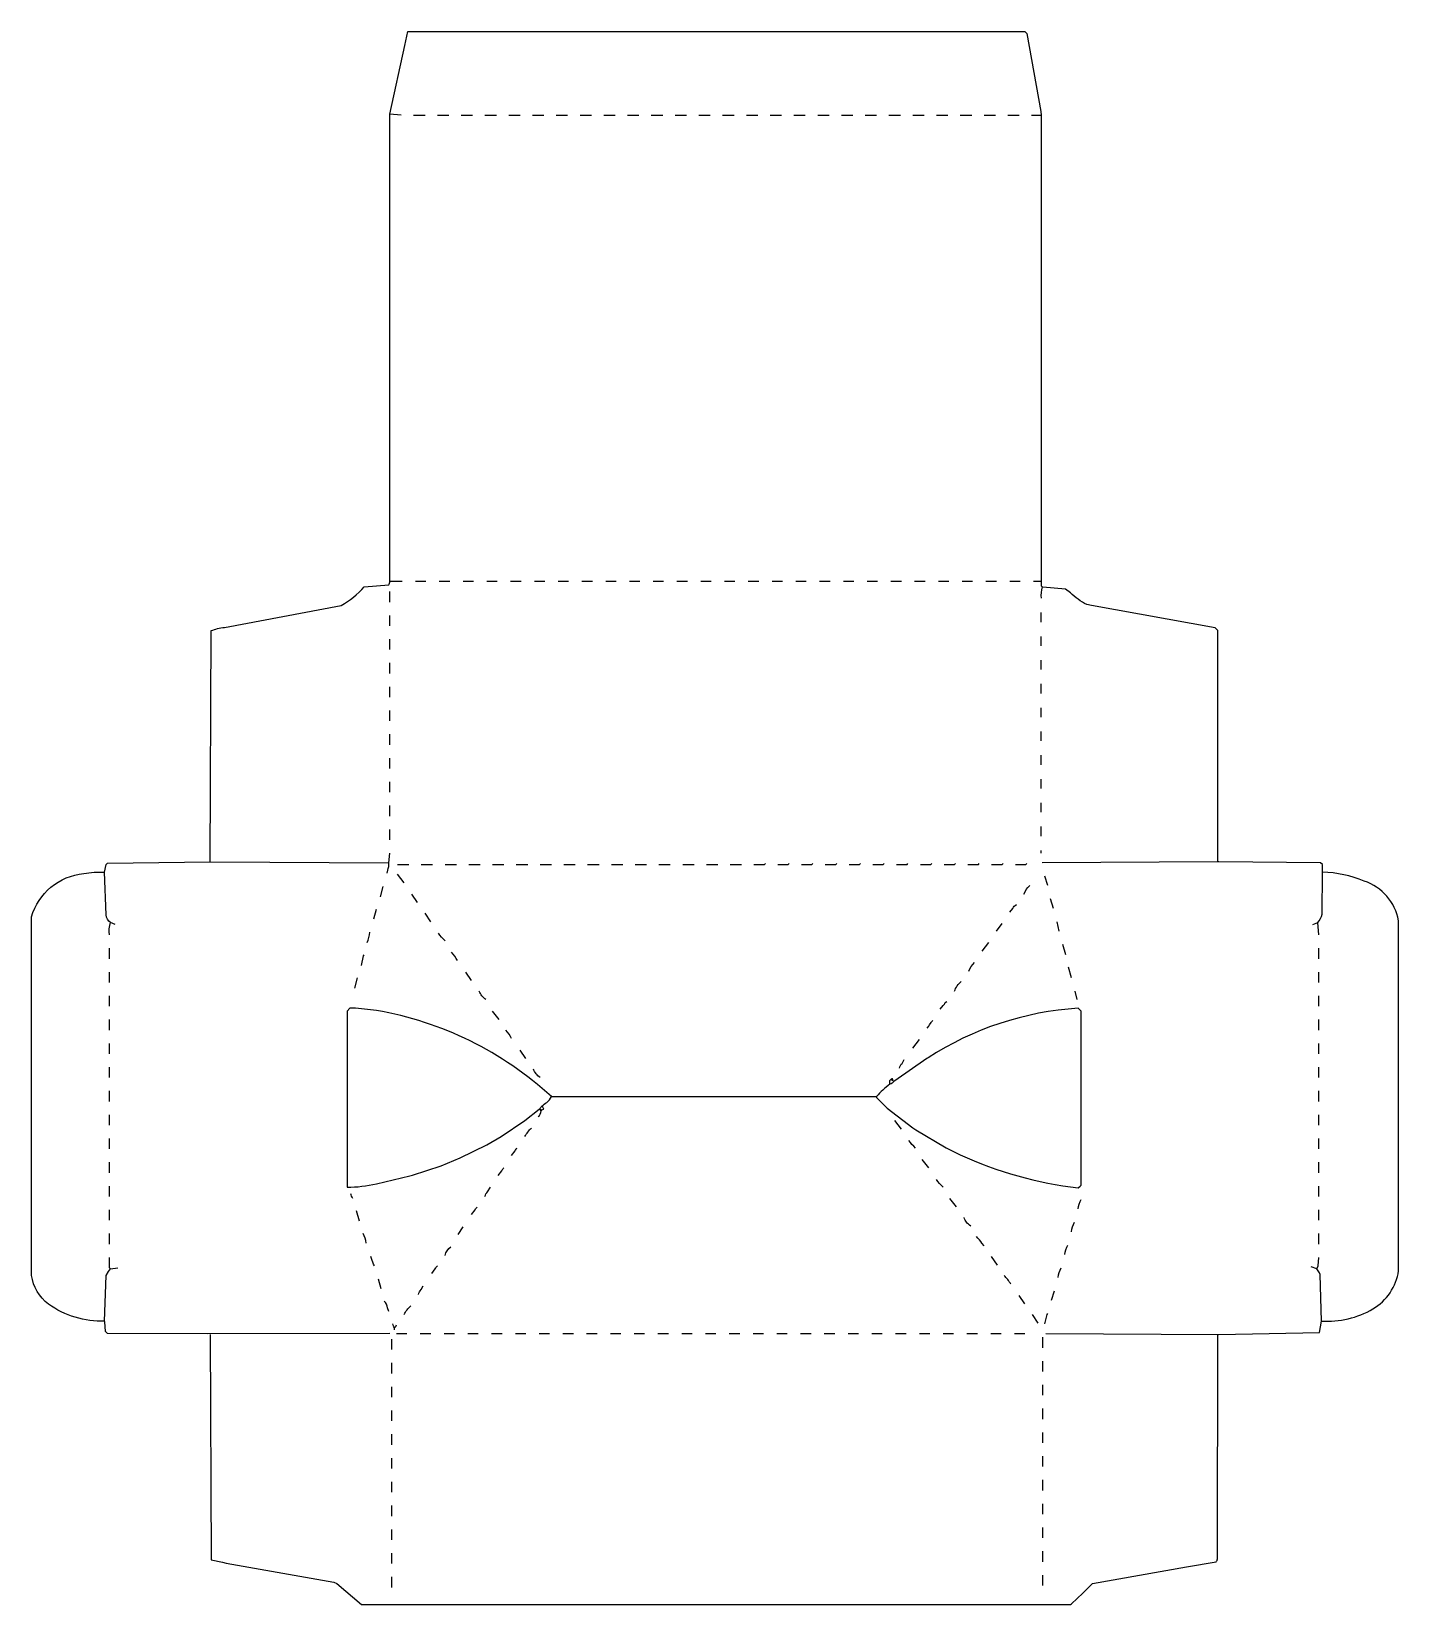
# Model space of a CAD drawing. Extents: x 74 to 1512, y 85 to 1739.
import ezdxf

# ---------------------------------------------------------------- set-up
doc = ezdxf.new("R2010")
doc.units = 0
doc.layers.get('0').update_dxf_attribs({"linetype": 'CONTINUOUS'})

msp = doc.modelspace()

# ---------------------------------------------------------------- linework, layer by layer
at = {"color": 250, "linetype": 'CONTINUOUS'}
for points in [[(262, 866), (263, 1109, -0.067407), (276.923077, 1112.384615), (399.932432, 1135.405405, 0.079318), (424, 1155), (449.920509, 1156.993641, 0.091053), (451, 1161), (451, 1652), (466.647059, 1724.088235), (470, 1739), (1119, 1739), (1121, 1737), (1135.615385, 1654.923077), (1136, 1651), (1136, 1161), (1136, 1156), (1137, 1155, 0.08251), (1136, 1143)], [(1322, 866), (1322, 1109), (1319, 1112), (1188.932432, 1135.594595), (1184.067568, 1136.405405, -0.072045), (1166.82, 1148.76), (1161.804878, 1152.756098), (1137.9, 1154.8), (1137, 1155)], [(162, 800), (157, 802, -0.185498), (152.488648, 810.010859), (151, 855), (152.42, 862.94), (154.004672, 864.504761), (262, 866), (450, 865)], [(448, 854), (448.7, 857.1, 0.10467), (450, 865), (451, 875)], [(1422, 800), (1427, 802, 0.14479), (1431.511352, 811.010859), (1432, 855), (1432, 863), (1430, 865), (1322.9, 865.8), (1322, 866), (1137, 865)], [(151, 383, -0.162258), (91.82, 400.76, -0.183715), (74, 431), (74, 808, -0.307706), (129.067568, 853.594595, -0.064601), (151, 855)], [(1431, 383, 0.145569), (1485.1, 395.8, 0.224408), (1512, 436), (1512, 804, 0.273886), (1475.9, 845.7, 0.090926), (1432, 855)], [(1118, 832, -0.120674), (1124, 841)], [(1103, 813), (1106.2, 816.9, -0.121788), (1110, 821)], [(156, 789, -0.096159), (157, 802)], [(509, 783, -0.079019), (502, 791)], [(522, 762, 0.071762), (516, 771)], [(1060, 751, -0.120674), (1066, 760)], [(552, 721, -0.131542), (545, 730)], [(1045, 730, -0.156564), (1052, 740)], [(621, 619, 0.144036), (436.95122, 709.560976), (415, 712), (409, 712), (406, 709), (406, 524, 0.063134), (436.932432, 527.405405), (472.088235, 535.647059), (474.911765, 536.352941), (504.9, 546.3), (525.1, 554.7), (552.9, 568.2), (568, 577), (593, 594), (608.1, 605.8), (609, 606, -0.212214), (611, 609, -0.083767), (616, 613, 0.087559), (621, 619), (963, 619), (963, 618), (974, 607), (1001.18, 586.24), (1004.153846, 584.230769), (1036.1, 565.2), (1050.9, 557.8, 0.077232), (1175, 523), (1177, 525), (1178, 526), (1178, 709), (1175, 712, 0.129001), (1017.1, 659.8), (1015.9, 659.2), (982.1, 635.8), (981, 635, -0.150174), (977, 632, 0.064033), (963, 619)], [(1030, 711), (1033, 715, 0.184026), (1035, 718), (1037, 719)], [(1016, 691), (1018, 693, -0.138784), (1019.8, 696.1, -0.118981), (1022, 699)], [(579, 680, 0.071762), (573, 689)], [(609, 639, -0.131542), (602, 648)], [(987, 649, -0.216752), (990, 654), (992, 658)], [(607, 598, 0.234128), (610, 604), (611, 605), (613, 606), (611.8, 607.9), (611, 609)], [(593, 577, -0.083942), (600, 586)], [(579, 557), (582.8, 562.1, -0.118981), (585, 565)], [(1004, 565, -0.079019), (997, 573)], [(565, 536), (568.8, 541.1, -0.118981), (571, 544)], [(1033, 524, -0.079019), (1026, 532)], [(412, 512, -0.078207), (410, 517)], [(551, 514, -0.129316), (553.8, 519.1), (557, 524)], [(537, 495), (540.8, 500.1, -0.118981), (543, 503)], [(1175, 501, -0.084719), (1178, 511)], [(1062, 483, -0.1739), (1055, 492)], [(1168, 477, -0.084719), (1171, 487)], [(426, 465, 0.098611), (423, 475)], [(1076, 462), (1073.769231, 464.846154, 0.06545), (1068, 472)], [(435, 441, -0.084978), (431.7, 448.9), (431, 451)], [(509, 452, -0.178816), (515, 461)], [(1161, 453, -0.084719), (1164, 463)], [(495, 433), (498.8, 438.1, -0.118981), (501, 441)], [(1104, 422, 0.08849), (1097, 431)], [(1154, 429, -0.084719), (1157, 439)], [(481, 411, -0.129316), (483.8, 416.1), (486, 420)], [(450, 393), (448.647059, 396.911765, 0.134548), (445, 404)], [(466, 390, -0.083942), (473, 399)], [(262, 369), (262.999929, 132.008438), (275.076923, 129.384615), (278.923077, 128.615385), (392.076923, 108.384615), (395.300578, 107.046243), (421, 85), (1167, 85), (1168.1, 85.8), (1180, 97), (1190, 107), (1289.067568, 124.594595), (1320, 130, 0.215985), (1321.502119, 133.002101), (1322, 369)], [(456, 374), (456, 376, -0.120666), (454, 380)], [(456, 376, 0.184026), (458, 379)]]:
    msp.add_lwpolyline(points, format="xyb", dxfattribs=at)
for points in [[(463, 1651), (451, 1652)], [(476, 1651), (488, 1651)], [(501, 1651), (513, 1651)], [(526, 1651), (538, 1651)], [(551, 1651), (563, 1651)], [(576, 1651), (588, 1651)], [(601, 1651), (613, 1651)], [(626, 1651), (638, 1651)], [(651, 1651), (663, 1651)], [(676, 1651), (688, 1651)], [(701, 1651), (713, 1651)], [(726, 1651), (738, 1651)], [(751, 1651), (763, 1651)], [(776, 1651), (788, 1651)], [(801, 1651), (813, 1651)], [(826, 1651), (838, 1651)], [(851, 1651), (863, 1651)], [(876, 1651), (888, 1651)], [(901, 1651), (913, 1651)], [(926, 1651), (938, 1651)], [(951, 1651), (963, 1651)], [(976, 1651), (988, 1651)], [(1001, 1651), (1013, 1651)], [(1026, 1651), (1038, 1651)], [(1051, 1651), (1063, 1651)], [(1076, 1651), (1088, 1651)], [(1101, 1651), (1113, 1651)], [(1126, 1651), (1136, 1651)], [(451, 1161), (464, 1161)], [(478, 1161), (489, 1161)], [(503, 1161), (514, 1161)], [(528, 1161), (539, 1161)], [(553, 1161), (564, 1161)], [(578, 1161), (589, 1161)], [(603, 1161), (614, 1161)], [(628, 1161), (639, 1161)], [(653, 1161), (664, 1161)], [(678, 1161), (689, 1161)], [(703, 1161), (714, 1161)], [(728, 1161), (739, 1161)], [(753, 1161), (764, 1161)], [(778, 1161), (789, 1161)], [(803, 1161), (814, 1161)], [(828, 1161), (839, 1161)], [(853, 1161), (864, 1161)], [(878, 1161), (889, 1161)], [(903, 1161), (914, 1161)], [(928, 1161), (939, 1161)], [(953, 1161), (964, 1161)], [(978, 1161), (989, 1161)], [(1003, 1161), (1014, 1161)], [(1028, 1161), (1039, 1161)], [(1053, 1161), (1064, 1161)], [(1078, 1161), (1089, 1161)], [(1103, 1161), (1114, 1161)], [(1128, 1161), (1136, 1161)], [(451, 1139), (451, 1150)], [(451, 1114), (451, 1125)], [(1136, 1118), (1136, 1128)], [(451, 1089), (451, 1100)], [(1136, 1093), (1136, 1103)], [(1136, 1068), (1136, 1078)], [(451, 1064), (451, 1075)], [(451, 1039), (451, 1050)], [(1136, 1043), (1136, 1053)], [(1136, 1018), (1136, 1028)], [(451, 1014), (451, 1025)], [(451, 989), (451, 1000)], [(1136, 993), (1136, 1003)], [(1136, 968), (1136, 978)], [(451, 964), (451, 975)], [(451, 939), (451, 950)], [(1136, 943), (1136, 953)], [(1136, 918), (1136, 928)], [(451, 914), (451, 925)], [(451, 889), (451, 900)], [(1136, 893), (1136, 903)], [(1136, 875), (1136, 878)], [(466, 844), (459, 853)], [(1143, 841), (1140, 851)], [(441, 829), (444, 840)], [(480, 823), (474, 832)], [(1149, 817), (1146, 827)], [(434, 806), (437, 816)], [(494, 803), (488, 812)], [(1089, 793), (1095, 801)], [(1155, 793), (1153, 803)], [(1428, 789), (1427, 802)], [(1074, 772), (1081, 781)], [(1162, 768), (1159, 779)], [(156, 764), (156, 775)], [(421, 757), (423.352941, 766.911765), (424, 768)], [(1428, 764), (1428, 775)], [(156, 739), (156, 750)], [(537, 741), (531, 750)], [(1168, 744), (1165, 755)], [(1428, 739), (1428, 750)], [(414, 733), (417, 744)], [(1174, 721), (1172, 730)], [(156, 714), (156, 725)], [(1428, 714), (1428, 725)], [(156, 689), (156, 700)], [(566, 700), (559, 709)], [(1428, 689), (1428, 700)], [(1001, 670), (1008, 679)], [(156, 664), (156, 675)], [(594, 659), (588, 668)], [(1428, 664), (1428, 675)], [(156, 639), (156, 650)], [(1428, 639), (1428, 650)], [(156, 614), (156, 625)], [(1428, 614), (1428, 625)], [(156, 589), (156, 600)], [(1428, 589), (1428, 600)], [(989, 585), (982, 594)], [(156, 564), (156, 575)], [(1428, 564), (1428, 575)], [(156, 539), (156, 550)], [(1018, 544), (1011, 553)], [(1428, 539), (1428, 550)], [(156, 514), (156, 525)], [(1428, 514), (1428, 525)], [(156, 489), (156, 500)], [(419, 488), (416, 499)], [(1047, 503), (1040, 512)], [(1428, 489), (1428, 500)], [(523, 474), (528, 482)], [(156, 464), (156, 475)], [(1428, 464), (1428, 475)], [(451, 370), (258.995328, 369.504761), (154, 370), (152, 372), (151.2, 382.1), (151, 383), (152.48914, 430.989593), (155, 435), (157, 438), (156, 439), (156, 450)], [(1090, 442), (1084, 451)], [(1426, 438), (1427.554455, 441.044554), (1428, 450)], [(157, 438), (165, 439)], [(1141, 370), (1323, 369), (1429, 371), (1431, 383), (1429.510629, 431.989805), (1428.76, 433.82), (1426, 438), (1420, 440)], [(442, 417), (439, 427)], [(1147, 405), (1150, 415)], [(1119, 401), (1113, 410)], [(1133, 381), (1127, 390)], [(1140, 380), (1142.352941, 389.911765), (1143, 391)], [(458, 370), (469, 370)], [(483, 370), (494, 370)], [(508, 370), (519, 370)], [(533, 370), (544, 370)], [(558, 370), (569, 370)], [(583, 370), (594, 370)], [(608, 370), (619, 370)], [(633, 370), (644, 370)], [(658, 370), (669, 370)], [(683, 370), (694, 370)], [(708, 370), (719, 370)], [(733, 370), (744, 370)], [(758, 370), (769, 370)], [(783, 370), (794, 370)], [(808, 370), (819, 370)], [(833, 370), (844, 370)], [(858, 370), (869, 370)], [(883, 370), (894, 370)], [(908, 370), (919, 370)], [(933, 370), (944, 370)], [(958, 370), (969, 370)], [(983, 370), (994, 370)], [(1008, 370), (1019, 370)], [(1033, 370), (1044, 370)], [(1058, 370), (1069, 370)], [(1083, 370), (1094, 370)], [(1108, 370), (1119, 370)], [(1138, 355), (1138, 366)], [(1138, 330), (1138, 341)], [(1138, 305), (1138, 316)], [(1138, 280), (1138, 291)], [(1138, 255), (1138, 266)], [(1138, 230), (1138, 241)], [(1138, 205), (1138, 216)], [(1138, 180), (1138, 191)], [(1138, 155), (1138, 166)], [(1138, 130), (1138, 141)], [(1138, 105), (1138, 116)]]:
    msp.add_lwpolyline(points, dxfattribs=at)
at = {"color": 251, "linetype": 'CONTINUOUS'}
for points in [[(459, 863), (471, 863)], [(484, 863), (496, 863)], [(509, 863), (521, 863)], [(534, 863), (546, 863)], [(559, 863), (571, 863)], [(584, 863), (596, 863)], [(609, 863), (621, 863)], [(634, 863), (646, 863)], [(659, 863), (671, 863)], [(684, 863), (696, 863)], [(709, 863), (721, 863)], [(734, 863), (746, 863)], [(759, 863), (771, 863)], [(784, 863), (796, 863)], [(809, 863), (821, 863)], [(453, 353), (453, 364)], [(453, 328), (453, 339)], [(453, 303), (453, 314)], [(453, 278), (453, 289)], [(453, 253), (453, 264)], [(453, 228), (453, 239)], [(453, 203), (453, 214)], [(453, 178), (453, 189)], [(453, 153), (453, 164)], [(453, 128), (453, 139)], [(453, 103), (453, 114)]]:
    msp.add_lwpolyline(points, dxfattribs=at)
at = {"color": 252, "linetype": 'CONTINUOUS'}
for points in [[(834, 863), (845, 863), (846, 864)], [(859, 863), (870, 863), (871, 864)], [(884, 863), (895, 863), (896, 864)], [(909, 863), (920, 863), (921, 864)], [(934, 863), (945, 863), (946, 864)], [(959, 863), (970, 863), (971, 864)], [(984, 863), (995, 863), (996, 864)], [(1009, 863), (1020, 863), (1021, 864)], [(1034, 863), (1045, 863), (1046, 864)], [(1059, 863), (1070, 863), (1071, 864)], [(1084, 863), (1095, 863), (1096, 864)], [(1109, 863), (1120, 863), (1121, 864)]]:
    msp.add_lwpolyline(points, dxfattribs=at)
at = {"color": 247, "linetype": 'CONTINUOUS'}
msp.add_lwpolyline([(427, 781, 0.077675), (430, 792)], format="xyb", dxfattribs=at)
at = {"color": 27, "linetype": 'CONTINUOUS'}
for points in [[(977, 632), (977, 636), (978, 637), (980, 636)], [(610, 604), (609, 606), (611, 605)]]:
    msp.add_lwpolyline(points, dxfattribs=at)
at = {"color": 251, "linetype": 'CONTINUOUS'}
msp.add_lwpolyline([(981, 635), (980, 636, 1.117265), (978, 637)], format="xyb", dxfattribs=at)

doc.saveas('drawing.dxf')
